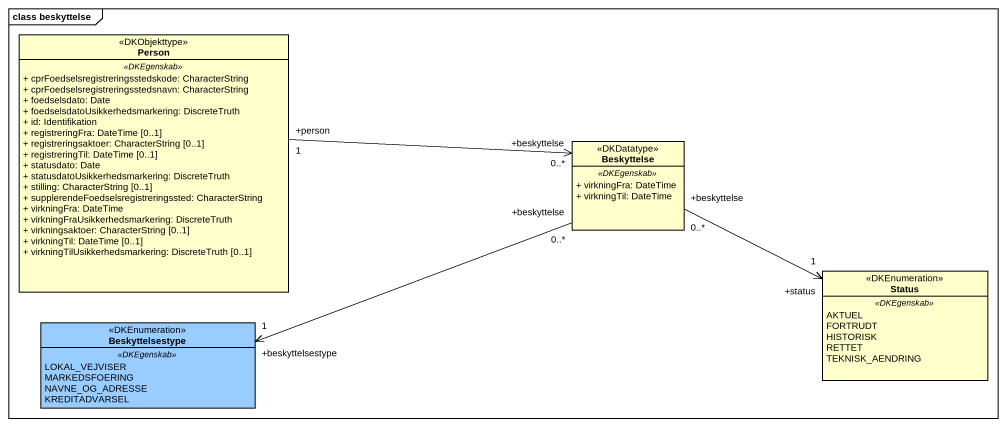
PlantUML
@startuml
mainframe class beskyttelse
hide circle
hide empty members
skinparam classAttributeIconSize 0
class "Person" as Person_ <<DKObjekttype>> {
  .. <<DKEgenskab>> ..
  + cprFoedselsregistreringsstedskode: CharacterString
  + cprFoedselsregistreringsstedsnavn: CharacterString
  + foedselsdato: Date
  + foedselsdatoUsikkerhedsmarkering: DiscreteTruth
  + id: Identifikation
  + registreringFra: DateTime [0..1]
  + registreringsaktoer: CharacterString [0..1]
  + registreringTil: DateTime [0..1]
  + statusdato: Date
  + statusdatoUsikkerhedsmarkering: DiscreteTruth
  + stilling: CharacterString [0..1]
  + supplerendeFoedselsregistreringssted: CharacterString
  + virkningFra: DateTime
  + virkningFraUsikkerhedsmarkering: DiscreteTruth
  + virkningsaktoer: CharacterString [0..1]
  + virkningTil: DateTime [0..1]
  + virkningTilUsikkerhedsmarkering: DiscreteTruth [0..1]
}
class Beskyttelse <<DKDatatype>> {
  .. <<DKEgenskab>> ..
  + virkningFra: DateTime
  + virkningTil: DateTime
}
enum Status <<DKEnumeration>> {
  .. <<DKEgenskab>> ..
  AKTUEL
  FORTRUDT
  HISTORISK
  RETTET
  TEKNISK_AENDRING
}
enum Beskyttelsestype <<DKEnumeration>> #99CCFF {
  .. <<DKEgenskab>> ..
  LOKAL_VEJVISER
  MARKEDSFOERING
  NAVNE_OG_ADRESSE
  KREDITADVARSEL
}
Person_ "+person\n1" -right-> "+beskyttelse\n0..*" Beskyttelse
Beskyttelse "+beskyttelse\n0..*" -right-> "+status\n1" Status
Beskyttelse "+beskyttelse\n0..*" -left-> "+beskyttelsestype\n1" Beskyttelsestype
@enduml
